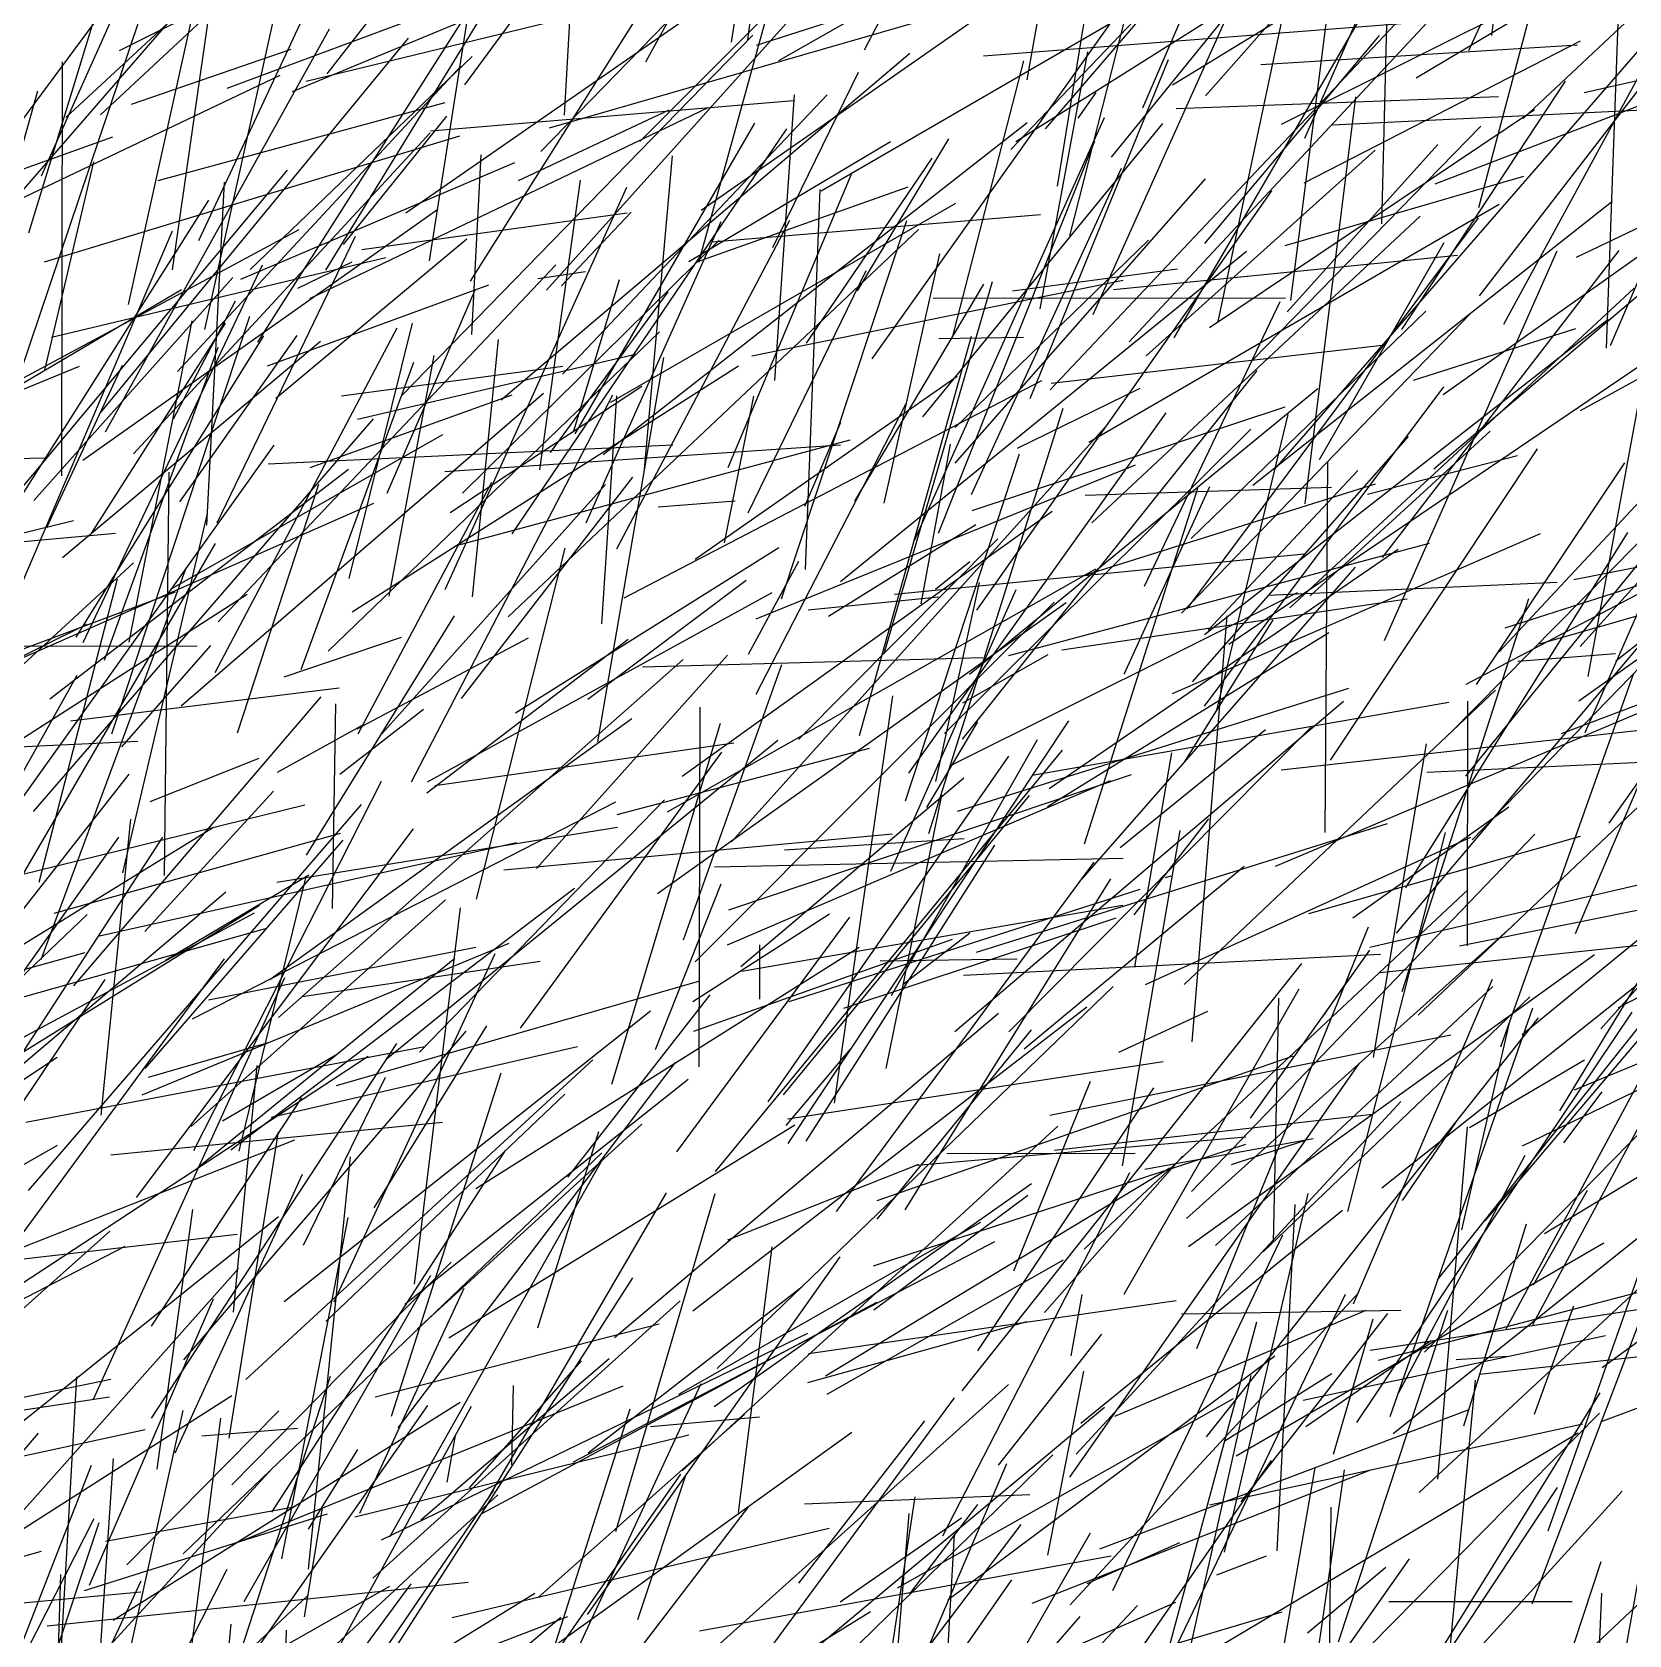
# Model space of a CAD drawing. Header units: metres. Extents: x 0 to 1019, y 0 to 619.
# Drawn here: x 389.5 to 463.8, y 75 to 149.5 of the extents above; entities that cross this region are included whole.
import ezdxf

# ---------------------------------------------------------------- set-up
doc = ezdxf.new("R2010")
doc.units = ezdxf.units.M

msp = doc.modelspace()

# ---------------------------------------------------------------- linework, layer by layer
at = {"color": 151}
for p, q in [((456.386, 148.688), (464.916, 167.146)), ((444.131, 146.586), (459.705, 164.151)), ((452.347, 140.619), (452.823, 160.29)), ((416.043, 122.013), (416.734, 132.628)), ((442.598, 118.784), (459.721, 126.217)), ((432.245, 115.408), (448.413, 123.477))]:
    msp.add_line(p, q, dxfattribs=at)
at = {"color": 11}
msp.add_line((448.758, 144.612), (457.346, 164.059), dxfattribs=at)
at = {"color": 188}
for p, q in [((435.842, 147.321), (438.764, 163.95)), ((424.006, 139.519), (427.99, 147.686)), ((400.875, 132.522), (409.76, 139.923)), ((456.072, 93.825), (458.289, 103.459))]:
    msp.add_line(p, q, dxfattribs=at)
at = {"color": 128}
for p, q in [((417.81, 144.458), (436.419, 163.089)), ((448.104, 137.061), (450.125, 152.812)), ((410.031, 123.281), (411.232, 135.239)), ((431.986, 116.912), (446.248, 131.074)), ((418.672, 127.469), (422.243, 127.748)), ((456.325, 107.034), (456.341, 118.425)), ((395.085, 85.071), (406.507, 102.493))]:
    msp.add_line(p, q, dxfattribs=at)
at = {"color": 152}
for p, q in [((422.072, 149.08), (424.184, 162.194)), ((389.244, 98.832), (407.801, 102.362))]:
    msp.add_line(p, q, dxfattribs=at)
at = {"color": 182}
for p, q in [((435.083, 144.089), (452.39, 162.196)), ((404.424, 122.584), (422.406, 134.02)), ((413, 110.639), (421.892, 120.564)), ((382.609, 116.003), (394.45, 116.567)), ((376.23, 83.405), (393.186, 86.886)), ((411.414, 65.496), (428.545, 76.081))]:
    msp.add_line(p, q, dxfattribs=at)
at = {"color": 162}
for p, q in [((457.467, 149.386), (458.887, 161.064)), ((457.155, 94.248), (473.263, 113.26))]:
    msp.add_line(p, q, dxfattribs=at)
at = {"color": 244}
msp.add_line((436.692, 145.048), (449.9, 160.412), dxfattribs=at)
at = {"color": 9}
for p, q in [((409.672, 147.085), (419.22, 160.131)), ((394.159, 146.187), (401.591, 148.746)), ((415.312, 126.716), (421.601, 140.737)), ((403.307, 120.74), (418.729, 135.596))]:
    msp.add_line(p, q, dxfattribs=at)
at = {"color": 56}
msp.add_line((458.921, 145.522), (474.608, 160.279), dxfattribs=at)
at = {"color": 55}
msp.add_line((403.258, 147.606), (412.128, 158.978), dxfattribs=at)
at = {"color": 131}
for p, q in [((414.308, 145.687), (415.062, 158.83)), ((396.107, 131.55), (398.989, 137.043)), ((424.545, 111.506), (432.9, 112.04)), ((396.556, 78.756), (416.037, 97.41)), ((452.193, 87.768), (469.665, 92.337))]:
    msp.add_line(p, q, dxfattribs=at)
at = {"color": 201}
for p, q in [((439.761, 143.732), (452.175, 159.015)), ((453.939, 147.416), (458.895, 150.365)), ((440.346, 90.834), (448.499, 105.046)), ((412.095, 71.56), (419.717, 82.463))]:
    msp.add_line(p, q, dxfattribs=at)
at = {"color": 177}
for p, q in [((408.028, 138.899), (411.029, 158.076)), ((439.853, 137.578), (455.858, 139.171)), ((423.226, 122.252), (440.878, 129.417))]:
    msp.add_line(p, q, dxfattribs=at)
at = {"color": 5}
for p, q in [((413.2, 143.987), (427.118, 158.319)), ((429.188, 127.636), (431.776, 139.232)), ((453.462, 109.738), (463.798, 126.265)), ((417.94, 120.024), (433.767, 120.455)), ((428.86, 95.189), (448.211, 101.918)), ((431.905, 79.6), (440.608, 96.502)), ((399.859, 74.153), (407.952, 85.665)), ((428.999, 70.72), (430.62, 81.413))]:
    msp.add_line(p, q, dxfattribs=at)
at = {"color": 190}
for p, q in [((442.597, 147.086), (461.507, 158.67)), ((456.743, 119.201), (463.65, 129.504)), ((438.417, 124.252), (452.054, 128.528)), ((398.392, 98.898), (403.748, 102.01)), ((393.199, 97.314), (408.635, 98.836))]:
    msp.add_line(p, q, dxfattribs=at)
at = {"color": 169}
for p, q in [((456.855, 141.384), (461.314, 158.18)), ((427.152, 123.987), (446.052, 139.349)), ((447.043, 123.346), (460.506, 123.964))]:
    msp.add_line(p, q, dxfattribs=at)
at = {"color": 97}
for p, q in [((388.17, 144.216), (398.247, 157.871)), ((419.63, 86.184), (433.684, 94.185)), ((386.276, 77.596), (399.13, 92.031))]:
    msp.add_line(p, q, dxfattribs=at)
at = {"color": 36}
for p, q in [((389.959, 142.857), (396.544, 157.495)), ((438.395, 110.163), (451.113, 124.662)), ((407.442, 89.213), (417.911, 98.745)), ((454.081, 81.609), (471.533, 97.844))]:
    msp.add_line(p, q, dxfattribs=at)
at = {"color": 159}
for p, q in [((392.705, 145.694), (405.571, 157.672)), ((414.207, 133.629), (426.525, 146.626)), ((420.514, 138.879), (430.301, 142.346)), ((435.152, 137.509), (442.834, 138.531)), ((415.409, 83.461), (425.368, 91.191)), ((445.789, 81.174), (452.624, 89.931))]:
    msp.add_line(p, q, dxfattribs=at)
at = {"color": 250}
for p, q in [((418.094, 148.157), (423.49, 158.001)), ((426.256, 142.154), (443.826, 152.348)), ((443.524, 119.32), (453.579, 130.726)), ((432.092, 97.379), (440.865, 97.403))]:
    msp.add_line(p, q, dxfattribs=at)
at = {"color": 178}
for p, q in [((420.554, 138.847), (425.572, 157.017)), ((388.718, 109.702), (398.061, 125.755)), ((441.091, 70.945), (450.658, 90.831))]:
    msp.add_line(p, q, dxfattribs=at)
at = {"color": 125}
for p, q in [((424.279, 148.229), (439.77, 157.033)), ((409.553, 128.091), (421.497, 139.859)), ((375.072, 129.435), (390.162, 129.743)), ((419.713, 69.157), (439.436, 85.584))]:
    msp.add_line(p, q, dxfattribs=at)
at = {"color": 186}
for p, q in [((428.272, 148.72), (432.406, 156.733)), ((407.33, 91.308), (409.473, 108.808)), ((392.254, 66.007), (396.557, 85.422))]:
    msp.add_line(p, q, dxfattribs=at)
at = {"color": 242}
for p, q in [((435.309, 144.456), (454.822, 156.747)), ((448.775, 127.594), (451.14, 146.539)), ((432.839, 118.344), (436.817, 120.599))]:
    msp.add_line(p, q, dxfattribs=at)
at = {"color": 21}
for p, q in [((396.064, 138.491), (398.653, 156.505)), ((400.52, 129.457), (419.348, 130.345)), ((393.701, 116.294), (397.84, 121.009))]:
    msp.add_line(p, q, dxfattribs=at)
at = {"color": 93}
for p, q in [((397.287, 139.856), (405.003, 156.339)), ((432.477, 103.057), (450.555, 118.424)), ((428.905, 68.951), (434.885, 82.96))]:
    msp.add_line(p, q, dxfattribs=at)
at = {"color": 70}
for p, q in [((441.216, 146.025), (445.462, 155.868)), ((447.93, 136.539), (454.943, 144.321))]:
    msp.add_line(p, q, dxfattribs=at)
at = {"color": 8}
for p, q in [((391.095, 145.569), (401.616, 155.336)), ((399.247, 138.05), (411.998, 143.472)), ((427.822, 127.723), (433.827, 137.82)), ((376.116, 127.574), (391.728, 134.007)), ((390.614, 70.003), (390.866, 77.789))]:
    msp.add_line(p, q, dxfattribs=at)
at = {"color": 98}
for p, q in [((393.589, 148.692), (405.49, 154.627)), ((438.533, 128.002), (449.993, 128.373))]:
    msp.add_line(p, q, dxfattribs=at)
at = {"color": 115}
msp.add_line((394.016, 136.866), (398.021, 154.984), dxfattribs=at)
at = {"color": 137}
msp.add_line((403.206, 138.469), (413.233, 154.836), dxfattribs=at)
at = {"color": 210}
for p, q in [((413.475, 137.533), (428.992, 154.824)), ((455.203, 132.694), (471.806, 144.466)), ((404.679, 131.532), (417.671, 134.575)), ((437.106, 97.529), (451.915, 99.215)), ((392.212, 66.735), (393.317, 83.196))]:
    msp.add_line(p, q, dxfattribs=at)
at = {"color": 180}
for p, q in [((462.989, 134.966), (471.476, 154.77)), ((448.722, 142.53), (461.582, 149.142)), ((421.329, 96.537), (437.485, 116.139))]:
    msp.add_line(p, q, dxfattribs=at)
at = {"color": 215}
for p, q in [((389.373, 140.213), (393.523, 153.737)), ((462.792, 134.837), (463.362, 150.416)), ((444.324, 135.799), (459.447, 145.939)), ((425.516, 124.544), (426.211, 142.218)), ((437.879, 87.966), (438.397, 90.822)), ((443.026, 89.916), (453.222, 90.1))]:
    msp.add_line(p, q, dxfattribs=at)
at = {"color": 27}
for p, q in [((400.03, 135.128), (412.144, 154.156)), ((400.486, 134.026), (410.781, 137.791)), ((428.032, 116.823), (433.242, 135.394)), ((440.167, 111.609), (446.933, 117.108)), ((398.822, 81.972), (409.036, 92.32))]:
    msp.add_line(p, q, dxfattribs=at)
at = {"color": 236}
for p, q in [((409.927, 137.955), (420.236, 154.285)), ((430.979, 131.648), (442.155, 145.288)), ((413.165, 129.18), (415.053, 142.655)), ((452.341, 95.782), (471.602, 111.112)), ((430.061, 105.259), (433.165, 107.646)), ((403.581, 90.482), (411.08, 106.68))]:
    msp.add_line(p, q, dxfattribs=at)
at = {"color": 50}
for p, q in [((422.844, 149.184), (423.489, 154.219)), ((462.523, 84.905), (474.095, 89.242))]:
    msp.add_line(p, q, dxfattribs=at)
at = {"color": 219}
for p, q in [((437.245, 142.377), (439.148, 154.006)), ((402.462, 129.291), (411.871, 132.678))]:
    msp.add_line(p, q, dxfattribs=at)
at = {"color": 240}
for p, q in [((437.823, 140.064), (441.303, 153.76)), ((432.48, 131.158), (441.482, 139.87)), ((461.505, 118.431), (473.57, 127.011)), ((403.848, 115.028), (407.749, 118.057)), ((440.84, 106.063), (442.572, 116.026))]:
    msp.add_line(p, q, dxfattribs=at)
at = {"color": 139}
for p, q in [((447.674, 145.269), (464.952, 153.889)), ((440.591, 135.134), (456.966, 152.694)), ((454.77, 129.23), (472.454, 144.269)), ((390.12, 133.812), (392.409, 143.515)), ((406.25, 85.155), (411.365, 101.13)), ((395.079, 89.347), (402.089, 99.974)), ((401.488, 69.888), (412.918, 76.932))]:
    msp.add_line(p, q, dxfattribs=at)
at = {"color": 86}
for p, q in [((428.62, 134.347), (442.126, 153.356)), ((395.026, 113.755), (400.091, 115.768))]:
    msp.add_line(p, q, dxfattribs=at)
at = {"color": 163}
for p, q in [((444.726, 136.076), (448.397, 153.374)), ((373.733, 124.461), (393.407, 126.23)), ((458.677, 120.276), (463.215, 120.634))]:
    msp.add_line(p, q, dxfattribs=at)
at = {"color": 129}
for p, q in [((388.859, 141.917), (397.705, 152.112)), ((442.773, 145.996), (457.771, 146.55)), ((418.309, 84.682), (423.375, 85.123))]:
    msp.add_line(p, q, dxfattribs=at)
at = {"color": 249}
for p, q in [((401.651, 146.778), (414.855, 152.267)), ((431.263, 112.27), (437.516, 132.047)), ((431.581, 114.683), (433.622, 123.946)), ((392.661, 107.503), (412.074, 111.844)), ((454.95, 82.234), (456.334, 98.625))]:
    msp.add_line(p, q, dxfattribs=at)
at = {"color": 94}
for p, q in [((438.916, 136.414), (446.084, 152.409)), ((435.385, 130.188), (441.092, 132.984)), ((399.345, 79.391), (417.041, 86.571))]:
    msp.add_line(p, q, dxfattribs=at)
at = {"color": 221}
for p, q in [((442.679, 135.327), (452.814, 152.717)), ((425.201, 116.642), (434.477, 125.978)), ((459.678, 121.084), (469.411, 123.892)), ((375.259, 102.057), (391.994, 106.735))]:
    msp.add_line(p, q, dxfattribs=at)
at = {"color": 247}
for p, q in [((397.56, 135.713), (401.178, 151.951)), ((426.586, 122.375), (433.441, 126.634)), ((433.538, 88.205), (441.733, 100.441)), ((453.304, 95.187), (455.786, 98.816))]:
    msp.add_line(p, q, dxfattribs=at)
at = {"color": 4}
for p, q in [((398.61, 146.943), (412.462, 152.099)), ((418.013, 129.036), (419.326, 143.782)), ((393.934, 78.241), (401.01, 85.413)), ((391.967, 77.057), (403.277, 80.616))]:
    msp.add_line(p, q, dxfattribs=at)
at = {"color": 238}
for p, q in [((402.28, 147.261), (416.377, 150.697)), ((375.825, 113.937), (392.069, 122.01)), ((392.749, 99.165), (394.124, 112.934)), ((440.81, 108.476), (444.285, 112.942)), ((424.688, 98.99), (442.171, 101.662))]:
    msp.add_line(p, q, dxfattribs=at)
at = {"color": 145}
for p, q in [((420.665, 141.26), (435.054, 151.3)), ((392.95, 130.943), (403.368, 149.704)), ((401.888, 137.641), (404.419, 138.858))]:
    msp.add_line(p, q, dxfattribs=at)
at = {"color": 31}
for p, q in [((423.24, 148.936), (430.306, 151.202)), ((450.027, 145.228), (469.483, 146.174)), ((441.381, 134.488), (452.03, 144.055)), ((440.102, 102.092), (444.242, 104.003))]:
    msp.add_line(p, q, dxfattribs=at)
at = {"color": 133}
for p, q in [((436.907, 132.906), (453.725, 150.725)), ((414.804, 130.853), (423.166, 145.309)), ((459.449, 85.258), (461.278, 90.296))]:
    msp.add_line(p, q, dxfattribs=at)
at = {"color": 42}
for p, q in [((456.89, 137.27), (467.465, 150.981)), ((449.814, 63.849), (449.977, 80.921))]:
    msp.add_line(p, q, dxfattribs=at)
at = {"color": 19}
msp.add_line((388.505, 132.281), (394.515, 150.077), dxfattribs=at)
at = {"color": 64}
for p, q in [((406.928, 141.144), (420.284, 150.402)), ((406.152, 123.301), (408.236, 134.497)), ((454.934, 91.5), (465.068, 104.219))]:
    msp.add_line(p, q, dxfattribs=at)
at = {"color": 10}
for p, q in [((413.601, 145.088), (431.806, 150.333)), ((424.4, 123.175), (430.232, 140.777)), ((425.628, 86.727), (435.833, 89.568))]:
    msp.add_line(p, q, dxfattribs=at)
at = {"color": 176}
for p, q in [((433.81, 148.442), (453.447, 149.967)), ((394.253, 129.93), (408.061, 144.853)), ((391.465, 105.178), (402.974, 118.616)), ((432.872, 105.682), (452.283, 106.659)), ((396.588, 87.787), (409.724, 103.078)), ((450.322, 74.672), (455.409, 90.088))]:
    msp.add_line(p, q, dxfattribs=at)
at = {"color": 16}
for p, q in [((461.759, 146.738), (477.884, 150.403)), ((397.737, 104.523), (410.18, 106.979))]:
    msp.add_line(p, q, dxfattribs=at)
at = {"color": 196}
for p, q in [((392.708, 131.838), (407.05, 149.269)), ((404.283, 124.134), (407.227, 136.004)), ((421.957, 108.721), (440.692, 115.011)), ((397.43, 84.244), (401.885, 84.611))]:
    msp.add_line(p, q, dxfattribs=at)
at = {"color": 185}
msp.add_line((406.733, 132.648), (423.07, 149.397), dxfattribs=at)
at = {"color": 175}
for p, q in [((444.104, 139.706), (452.236, 149.387)), ((432.491, 129.491), (444.133, 142.727)), ((419.408, 68.291), (432.462, 86.009))]:
    msp.add_line(p, q, dxfattribs=at)
at = {"color": 150}
for p, q in [((399.685, 138.505), (410.013, 148.412)), ((436.862, 114.353), (453.107, 125.494))]:
    msp.add_line(p, q, dxfattribs=at)
at = {"color": 43}
for p, q in [((411.362, 132.438), (430.371, 148.571)), ((400.954, 115.115), (404.982, 117.351)), ((395.735, 106.377), (402.412, 110.341)), ((454.495, 73.31), (462.508, 86.244))]:
    msp.add_line(p, q, dxfattribs=at)
at = {"color": 253}
msp.add_line((436.435, 136.674), (438.668, 148.633), dxfattribs=at)
at = {"color": 208}
for p, q in [((446.712, 148.038), (461.453, 148.948)), ((398.048, 119.755), (406.523, 135.796)), ((404.706, 116.895), (410.922, 128.604)), ((428.688, 92.152), (446.013, 97.807)), ((409.084, 75.79), (426.616, 79.954))]:
    msp.add_line(p, q, dxfattribs=at)
at = {"color": 156}
for p, q in [((447.358, 129.208), (464.56, 148.996)), ((429.53, 104.735), (436.317, 116.642)), ((397.049, 97.526), (405.794, 114.694)), ((443.734, 88.311), (451.722, 107.928)), ((425.215, 77.395), (431.08, 84.942))]:
    msp.add_line(p, q, dxfattribs=at)
at = {"color": 232}
msp.add_line((390.905, 128.898), (390.95, 148.161), dxfattribs=at)
at = {"color": 165}
for p, q in [((396.298, 133.763), (409.483, 147.957)), ((448.951, 108.549), (461.581, 112.142))]:
    msp.add_line(p, q, dxfattribs=at)
at = {"color": 101}
for p, q in [((432.348, 135.279), (435.683, 148.203)), ((451.02, 90.388), (457.495, 105.497)), ((438.626, 77.375), (442.941, 79.289)), ((387.769, 62.909), (394.601, 77.509))]:
    msp.add_line(p, q, dxfattribs=at)
at = {"color": 52}
for p, q in [((435.983, 132.494), (442.411, 148.263)), ((416.468, 132.325), (432.524, 141.58)), ((395.696, 110.314), (395.904, 129.068))]:
    msp.add_line(p, q, dxfattribs=at)
at = {"color": 181}
for p, q in [((458.023, 135.953), (464.733, 148.287)), ((404.88, 139.431), (417.223, 141.143)), ((460.629, 99.369), (470.607, 115.785)), ((378.942, 95.783), (394.052, 115.028)), ((400.911, 109.998), (416.775, 112.564))]:
    msp.add_line(p, q, dxfattribs=at)
at = {"color": 226}
for p, q in [((382.374, 138.654), (401.08, 147.54)), ((424.62, 98.677), (427.619, 102.239))]:
    msp.add_line(p, q, dxfattribs=at)
at = {"color": 80}
for p, q in [((453.272, 135.718), (460.885, 147.267)), ((438.34, 84.832), (450.513, 94.744)), ((430.379, 76.903), (433.543, 81.06))]:
    msp.add_line(p, q, dxfattribs=at)
at = {"color": 20}
for p, q in [((387.904, 140.086), (389.798, 146.809)), ((428.999, 106.337), (435.378, 106.437)), ((370.941, 86.477), (390.714, 97.765)), ((423.834, 70.508), (437.032, 83.361)), ((427.133, 76.518), (432.788, 80.433))]:
    msp.add_line(p, q, dxfattribs=at)
at = {"color": 144}
for p, q in [((395.396, 142.646), (408.758, 146.27)), ((438.713, 130.47), (457.804, 141.545)), ((402.048, 119.898), (407.293, 134.198)), ((407.894, 114.159), (417.267, 121.307)), ((422.507, 106.079), (432.884, 114.848))]:
    msp.add_line(p, q, dxfattribs=at)
at = {"color": 170}
for p, q in [((408.07, 144.959), (424.956, 146.358)), ((446.818, 63.343), (463.524, 81.672))]:
    msp.add_line(p, q, dxfattribs=at)
at = {"color": 99}
for p, q in [((424.099, 133.332), (425.011, 146.631)), ((452.465, 121.24), (460.495, 139.374)), ((423.019, 134.483), (440.303, 137.998)), ((426.451, 87.036), (442.471, 96.709))]:
    msp.add_line(p, q, dxfattribs=at)
at = {"color": 77}
for p, q in [((438.206, 145.545), (439.05, 146.74)), ((424.712, 97.845), (437.781, 117.501)), ((436.893, 99.169), (455.558, 102.905)), ((415.369, 75.942), (427.137, 92.568))]:
    msp.add_line(p, q, dxfattribs=at)
at = {"color": 123}
for p, q in [((454.822, 142.482), (466.02, 146.784)), ((408.742, 129.099), (427.156, 130.343)), ((381.206, 101.108), (391.632, 119.629))]:
    msp.add_line(p, q, dxfattribs=at)
at = {"color": 48}
for p, q in [((402.458, 137.157), (420.984, 146.031)), ((411.87, 126.205), (424.656, 145.038)), ((422.866, 120.604), (425.207, 124.931)), ((451.953, 101.839), (454.423, 116.433)), ((445.565, 83.309), (462.671, 93.228))]:
    msp.add_line(p, q, dxfattribs=at)
at = {"color": 212}
for p, q in [((404.024, 139.665), (408.834, 145.632)), ((430.904, 122.955), (432.268, 130.369)), ((454.326, 88.135), (470.674, 104.811))]:
    msp.add_line(p, q, dxfattribs=at)
at = {"color": 74}
for p, q in [((412.159, 142.637), (419.182, 145.935)), ((443.015, 122.508), (456.474, 136.461)), ((406.568, 84.622), (419.473, 101.606))]:
    msp.add_line(p, q, dxfattribs=at)
at = {"color": 197}
for p, q in [((430.599, 125.894), (439.44, 145.573)), ((452.369, 125.102), (463.389, 139.382)), ((444.257, 121.73), (451.231, 129.153)), ((408.279, 114.502), (422.181, 116.481)), ((450.761, 94.681), (455.313, 112.311))]:
    msp.add_line(p, q, dxfattribs=at)
at = {"color": 34}
for p, q in [((379.12, 139.607), (393.289, 144.674)), ((455.96, 107.038), (475.894, 111.041))]:
    msp.add_line(p, q, dxfattribs=at)
at = {"color": 59}
for p, q in [((390.109, 138.862), (409.442, 144.713)), ((405.803, 116.902), (416.206, 128.508)), ((387.713, 120.337), (396.197, 123.504))]:
    msp.add_line(p, q, dxfattribs=at)
at = {"color": 187}
for p, q in [((416.111, 129.903), (435.843, 145.342)), ((433.472, 106.747), (452.612, 112.736))]:
    msp.add_line(p, q, dxfattribs=at)
at = {"color": 30}
for p, q in [((446.359, 134.312), (456.948, 145.171)), ((441.301, 123.77), (447.614, 137.006)), ((398.988, 65.643), (409.97, 85.629)), ((390.57, 68.41), (406.171, 77.246))]:
    msp.add_line(p, q, dxfattribs=at)
at = {"color": 148}
for p, q in [((420.085, 138.873), (429.474, 144.461)), ((410.739, 81.308), (419.054, 95.557))]:
    msp.add_line(p, q, dxfattribs=at)
at = {"color": 171}
for p, q in [((427.943, 137.505), (432.189, 144.574)), ((457.809, 120.71), (474.501, 138.627)), ((396.468, 118.203), (413.323, 132.751)), ((444.668, 118.004), (447.985, 131.763)), ((447.388, 110.754), (465.399, 118.347)), ((392.388, 85.96), (401.284, 105.572)), ((459.399, 91.273), (461.907, 95.678))]:
    msp.add_line(p, q, dxfattribs=at)
at = {"color": 228}
for p, q in [((431.715, 126.236), (438.988, 144.486)), ((437.838, 76.378), (451.269, 90.921))]:
    msp.add_line(p, q, dxfattribs=at)
at = {"color": 195}
msp.add_line((409.996, 135.474), (410.428, 143.841), dxfattribs=at)
at = {"color": 96}
for p, q in [((425.568, 135.069), (431.416, 143.684)), ((381.8, 128.903), (396.481, 137.568)), ((424.767, 104.458), (441.089, 109.681))]:
    msp.add_line(p, q, dxfattribs=at)
at = {"color": 179}
for p, q in [((433.242, 128.031), (440.228, 143.214)), ((438.849, 126.725), (454.133, 140.982)), ((431.465, 137.169), (447.865, 137.185)), ((461.565, 120.972), (472.203, 132.774))]:
    msp.add_line(p, q, dxfattribs=at)
at = {"color": 71}
for p, q in [((461.402, 139.082), (470.625, 143.488)), ((452.729, 85.144), (459.376, 104.155)), ((429.428, 69.659), (430.339, 80.632))]:
    msp.add_line(p, q, dxfattribs=at)
at = {"color": 116}
msp.add_line((388.701, 127.917), (401.414, 143.13), dxfattribs=at)
at = {"color": 142}
for p, q in [((397.66, 126.609), (398.484, 142.561)), ((389.358, 95.663), (404.86, 113.617))]:
    msp.add_line(p, q, dxfattribs=at)
at = {"color": 202}
for p, q in [((421.919, 129.288), (427.69, 143.018)), ((391.318, 117.502), (403.826, 119.045)), ((420.33, 103.07), (432.36, 107.357))]:
    msp.add_line(p, q, dxfattribs=at)
at = {"color": 29}
for p, q in [((447.843, 139.617), (458.948, 142.839)), ((422.554, 105.863), (440.294, 108.925)), ((390.234, 75.416), (409.821, 77.436)), ((397.636, 63.776), (398.8, 75.486))]:
    msp.add_line(p, q, dxfattribs=at)
at = {"color": 33}
for p, q in [((387.704, 125.889), (397.749, 141.73)), ((455.487, 116.903), (474.589, 136.235)), ((420.271, 90.063), (438.617, 104.198)), ((390.672, 70.66), (391.617, 86.992)), ((455.009, 68.943), (456.709, 86.83)), ((389.615, 64.88), (402.346, 76.808))]:
    msp.add_line(p, q, dxfattribs=at)
at = {"color": 154}
for p, q in [((408.751, 123.622), (417.199, 142.324)), ((414.16, 137.744), (417.413, 141.168)), ((407.186, 114.666), (416.55, 132.679)), ((409.511, 118.542), (417.491, 128.835))]:
    msp.add_line(p, q, dxfattribs=at)
at = {"color": 84}
msp.add_line((433.495, 122.649), (447.229, 142.154), dxfattribs=at)
at = {"color": 173}
for p, q in [((391.891, 129.628), (408.413, 141.315)), ((382.086, 89.326), (392.93, 105.473))]:
    msp.add_line(p, q, dxfattribs=at)
at = {"color": 200}
for p, q in [((421.184, 139.784), (436.454, 141.059)), ((431.724, 135.296), (435.665, 135.352)), ((389.593, 113.283), (405.424, 131.548))]:
    msp.add_line(p, q, dxfattribs=at)
at = {"color": 49}
for p, q in [((446.344, 128.462), (463.029, 141.651)), ((449.946, 115.679), (459.589, 130.16)), ((419.526, 97.46), (427.58, 108.371))]:
    msp.add_line(p, q, dxfattribs=at)
at = {"color": 199}
for p, q in [((461.59, 131.947), (478.234, 141.064)), ((418.626, 109.479), (437.659, 123.013)), ((452.264, 105.793), (467.144, 107.378))]:
    msp.add_line(p, q, dxfattribs=at)
at = {"color": 110}
msp.add_line((383.47, 130.426), (401.957, 140.358), dxfattribs=at)
at = {"color": 203}
for p, q in [((387.805, 120.98), (396.057, 140.301)), ((386.26, 85.031), (393.128, 86.057))]:
    msp.add_line(p, q, dxfattribs=at)
at = {"color": 234}
for p, q in [((411.684, 122.351), (430.777, 140.37)), ((399.09, 116.946), (402.879, 128.515)), ((406.171, 79.551), (416.218, 97.349)), ((448.529, 68.321), (450.603, 82.662))]:
    msp.add_line(p, q, dxfattribs=at)
at = {"color": 62}
for p, q in [((416.748, 125.513), (424.787, 140.795)), ((433.272, 127.289), (447.841, 132.11))]:
    msp.add_line(p, q, dxfattribs=at)
at = {"color": 245}
for p, q in [((443.288, 122.716), (456.84, 140.905)), ((460.813, 97.882), (462.6, 100.249))]:
    msp.add_line(p, q, dxfattribs=at)
at = {"color": 38}
for p, q in [((398.138, 126.715), (404.576, 140.046)), ((443.476, 125.983), (454.397, 136.566)), ((421.884, 107.091), (439.714, 114.726)), ((411.489, 110.576), (429.576, 112.252))]:
    msp.add_line(p, q, dxfattribs=at)
at = {"color": 69}
msp.add_line((449.444, 129.67), (455.239, 139.761), dxfattribs=at)
at = {"color": 209}
for p, q in [((390.436, 135.347), (405.993, 139.055)), ((423.23, 118.751), (430.203, 132.272)), ((463.358, 104.179), (481.742, 113.658)), ((421.415, 87.377), (439.846, 105.15)), ((377.463, 84.626), (393.866, 93.065))]:
    msp.add_line(p, q, dxfattribs=at)
at = {"color": 233}
for p, q in [((391.907, 121.145), (400.259, 138.713)), ((380.294, 98.032), (399.873, 108.577)), ((443.348, 93.054), (462.233, 106.63)), ((394.944, 100.929), (400.528, 102.541))]:
    msp.add_line(p, q, dxfattribs=at)
at = {"color": 14}
for p, q in [((398.184, 122.11), (413.9, 138.723)), ((443.516, 102.57), (445.149, 122.385)), ((394.387, 95.341), (407.28, 112.48)), ((449.615, 103.765), (450.806, 105.483)), ((429.548, 63.67), (438.787, 79.736))]:
    msp.add_line(p, q, dxfattribs=at)
at = {"color": 67}
for p, q in [((389.61, 127.751), (398.878, 138.136)), ((398.903, 89.992), (400.002, 101.479)), ((402.309, 73.275), (411.197, 81.504))]:
    msp.add_line(p, q, dxfattribs=at)
at = {"color": 28}
for p, q in [((413.067, 138.09), (415.284, 138.403)), ((461.947, 119.569), (464.934, 135.785)), ((398.705, 84.146), (400.989, 98.385))]:
    msp.add_line(p, q, dxfattribs=at)
at = {"color": 75}
for p, q in [((414.737, 130.998), (416.864, 138.031)), ((417.084, 123.223), (436.524, 133.345)), ((456.245, 114.94), (467.406, 128.66)), ((458.083, 121.832), (465.454, 124.187))]:
    msp.add_line(p, q, dxfattribs=at)
at = {"color": 114}
for p, q in [((422.857, 127.189), (428.338, 138.461)), ((403.934, 132.631), (414.234, 134.008))]:
    msp.add_line(p, q, dxfattribs=at)
at = {"color": 65}
for p, q in [((429.176, 120.632), (434.225, 137.949)), ((437.446, 120.817), (453.524, 123.185)), ((434.983, 103.04), (449.049, 117.208)), ((430.161, 94.764), (439.734, 110.15)), ((444.183, 84.196), (459.633, 103.687)), ((437.229, 68.698), (447.2, 83.095))]:
    msp.add_line(p, q, dxfattribs=at)
at = {"color": 2}
for p, q in [((406.047, 128.101), (410.169, 137.591)), ((390.946, 125.1), (402.945, 135.166)), ((458.878, 102.91), (472.238, 113.862)), ((436.072, 76.47), (451.785, 82.653))]:
    msp.add_line(p, q, dxfattribs=at)
at = {"color": 229}
for p, q in [((413.647, 129.99), (419.124, 137.456)), ((382.937, 96.335), (398.551, 109.545)), ((402.098, 104.688), (413.172, 106.33)), ((458.886, 97.743), (476.431, 106.231)), ((425.476, 81.086), (435.967, 81.514))]:
    msp.add_line(p, q, dxfattribs=at)
at = {"color": 82}
for p, q in [((448.056, 122.761), (464.085, 137.638)), ((436.779, 113.525), (449.869, 121.614))]:
    msp.add_line(p, q, dxfattribs=at)
at = {"color": 191}
msp.add_line((392.313, 126.255), (398.526, 136.009), dxfattribs=at)
at = {"color": 239}
for p, q in [((393.243, 116.902), (399.666, 136.328)), ((430.176, 113.785), (435.481, 129.934)), ((402.158, 93.121), (405.972, 100.926)), ((407.616, 80.347), (416.381, 87.85))]:
    msp.add_line(p, q, dxfattribs=at)
at = {"color": 217}
for p, q in [((394.054, 121.167), (396.98, 136.115)), ((412.253, 103.21), (421.632, 116.053)), ((455.805, 87.796), (458.195, 87.952)), ((404.555, 80.479), (420.086, 84.3)), ((442.703, 63.034), (453.63, 78.519))]:
    msp.add_line(p, q, dxfattribs=at)
at = {"color": 168}
for p, q in [((444.088, 121.517), (462.868, 136.188)), ((449.002, 123.316), (457.379, 130.983)), ((387.947, 110.091), (402.222, 113.6))]:
    msp.add_line(p, q, dxfattribs=at)
at = {"color": 117}
for p, q in [((453.813, 133.358), (461.374, 135.756)), ((461.976, 64.838), (465.312, 83.278))]:
    msp.add_line(p, q, dxfattribs=at)
at = {"color": 79}
for p, q in [((391.573, 121.392), (400.314, 135.418)), ((436.643, 89.986), (443.066, 97.253)), ((384.74, 91.983), (399.066, 93.621))]:
    msp.add_line(p, q, dxfattribs=at)
at = {"color": 124}
for p, q in [((396.398, 127.694), (401.857, 135.426)), ((453.019, 107.636), (467.763, 125.071)), ((446.946, 69.575), (462.475, 85.308))]:
    msp.add_line(p, q, dxfattribs=at)
at = {"color": 246}
for p, q in [((436.96, 133.213), (452.351, 134.987)), ((437.82, 82.321), (451.309, 101.587)), ((395.348, 82.702), (397.009, 94.772))]:
    msp.add_line(p, q, dxfattribs=at)
at = {"color": 23}
for p, q in [((392.901, 120.333), (398.182, 134.893)), ((416.505, 100.613), (421.569, 117.394))]:
    msp.add_line(p, q, dxfattribs=at)
at = {"color": 58}
for p, q in [((415.852, 116.531), (418.932, 134.414)), ((443.257, 94.357), (458.494, 108.026))]:
    msp.add_line(p, q, dxfattribs=at)
at = {"color": 248}
for p, q in [((445.22, 121.068), (464.764, 134.311)), ((446.823, 92.81), (459.232, 104.675))]:
    msp.add_line(p, q, dxfattribs=at)
at = {"color": 132}
for p, q in [((390.221, 126.507), (393.734, 134.047)), ((412.029, 117.883), (424.285, 125.573)), ((421.922, 58.612), (435.121, 77.541))]:
    msp.add_line(p, q, dxfattribs=at)
at = {"color": 54}
for p, q in [((420.392, 125.022), (432.582, 133.545)), ((444.096, 118.191), (455.235, 133.036)), ((399.393, 76.543), (408.091, 91.718)), ((448.813, 84.687), (454.629, 88.674))]:
    msp.add_line(p, q, dxfattribs=at)
at = {"color": 126}
msp.add_line((432.828, 116.652), (446.541, 133.798), dxfattribs=at)
at = {"color": 112}
for p, q in [((463.232, 120.293), (480.414, 133.892)), ((421.75, 125.782), (423.115, 132.611)), ((404.655, 117.139), (412.626, 121.362)), ((426.523, 86.188), (437.533, 92.438)), ((407.363, 73.127), (414.459, 75.842))]:
    msp.add_line(p, q, dxfattribs=at)
at = {"color": 140}
for p, q in [((408.987, 127.191), (417.911, 133.073)), ((436.072, 114.976), (455.467, 118.373)), ((401.267, 90.497), (418.315, 104.013)), ((402.398, 78.037), (404.351, 97.227))]:
    msp.add_line(p, q, dxfattribs=at)
at = {"color": 102}
msp.add_line((433.155, 119.678), (449.364, 132.968), dxfattribs=at)
at = {"color": 120}
for p, q in [((425.494, 127.492), (427.161, 131.393)), ((403.691, 100.546), (420.604, 105.419))]:
    msp.add_line(p, q, dxfattribs=at)
at = {"color": 172}
msp.add_line((430.328, 115.066), (442.305, 131.828), dxfattribs=at)
at = {"color": 3}
for p, q in [((456.55, 111.971), (475.437, 131.424)), ((441.341, 105.238), (456.485, 112.095)), ((406.182, 73.969), (417.491, 91.59)), ((450.093, 83.388), (451.945, 89.69))]:
    msp.add_line(p, q, dxfattribs=at)
at = {"color": 109}
for p, q in [((461.803, 116.963), (468.202, 131.518)), ((445.013, 78.83), (448.92, 95.517))]:
    msp.add_line(p, q, dxfattribs=at)
at = {"color": 87}
for p, q in [((396.032, 123.67), (408.643, 130.83)), ((409.213, 125.647), (427.604, 130.582)), ((382.595, 112.528), (399.541, 123.397)), ((381.989, 120.964), (397.208, 120.994))]:
    msp.add_line(p, q, dxfattribs=at)
at = {"color": 189}
msp.add_line((422.083, 111.886), (439.449, 131.149), dxfattribs=at)
at = {"color": 218}
for p, q in [((388.587, 113.223), (400.799, 130.332)), ((453.137, 86.264), (459.019, 97.307)), ((459.336, 76.436), (466.832, 96.136)), ((378.18, 70.762), (389.82, 84.365)), ((444.664, 77.786), (446.97, 78.668)), ((383.513, 75.95), (394.591, 76.993))]:
    msp.add_line(p, q, dxfattribs=at)
at = {"color": 243}
for p, q in [((451.679, 128.045), (458.663, 129.842)), ((424.063, 59.492), (438.3, 75.836))]:
    msp.add_line(p, q, dxfattribs=at)
at = {"color": 72}
for p, q in [((390.353, 118.531), (404.249, 129.212)), ((444.316, 81.044), (461.702, 84.804)), ((400.968, 61.236), (401.372, 75.201))]:
    msp.add_line(p, q, dxfattribs=at)
at = {"color": 61}
for p, q in [((449.71, 112.309), (449.834, 129.574)), ((402.203, 75.831), (403.046, 80.902))]:
    msp.add_line(p, q, dxfattribs=at)
at = {"color": 205}
for p, q in [((438.498, 111.784), (443.785, 128.33)), ((374.593, 91.153), (390.7, 101.869)), ((421.271, 85.607), (436.045, 95.98)), ((456.884, 87.123), (475.491, 89.166))]:
    msp.add_line(p, q, dxfattribs=at)
at = {"color": 149}
for p, q in [((440.355, 119.672), (444.336, 128.413)), ((400.589, 105.469), (417.437, 117.613)), ((447.466, 78.892), (448.306, 95.01))]:
    msp.add_line(p, q, dxfattribs=at)
at = {"color": 39}
msp.add_line((389.089, 120.432), (405.427, 127.631), dxfattribs=at)
at = {"color": 106}
msp.add_line((371.748, 121.964), (391.455, 126.827), dxfattribs=at)
at = {"color": 73}
for p, q in [((393.754, 110.442), (397.692, 127.145)), ((442.616, 70.732), (446.255, 87.061)), ((413.083, 76.734), (422.679, 85.233))]:
    msp.add_line(p, q, dxfattribs=at)
at = {"color": 100}
for p, q in [((419.783, 114.938), (436.995, 127.259)), ((419.785, 82.611), (437.26, 98.65)), ((392.605, 66.259), (398.613, 78.04))]:
    msp.add_line(p, q, dxfattribs=at)
at = {"color": 193}
for p, q in [((461.284, 124.074), (476.79, 127.134)), ((400.647, 99.072), (414.909, 102.358)), ((405.38, 77.628), (419.696, 90.533))]:
    msp.add_line(p, q, dxfattribs=at)
at = {"color": 157}
for p, q in [((410.215, 109.21), (414.342, 125.545)), ((396.926, 98.636), (408.773, 109.177))]:
    msp.add_line(p, q, dxfattribs=at)
at = {"color": 113}
for p, q in [((429.658, 123.404), (448.723, 125.27)), ((418.548, 102.213), (421.592, 109.921)), ((442.272, 110.224), (442.535, 110.302)), ((420.277, 104.458), (426.637, 108.535)), ((459.368, 89.424), (467.372, 104.363))]:
    msp.add_line(p, q, dxfattribs=at)
at = {"color": 26}
msp.add_line((434.978, 120.544), (454.565, 125.771), dxfattribs=at)
at = {"color": 63}
for p, q in [((456.271, 119.218), (467.96, 125.352)), ((451.178, 84.868), (463.999, 103.95)), ((413.468, 73.271), (417.363, 85.504)), ((388.555, 73.274), (392.291, 82.888))]:
    msp.add_line(p, q, dxfattribs=at)
at = {"color": 211}
msp.add_line((380.112, 111.874), (394.253, 124.854), dxfattribs=at)
at = {"color": 121}
for p, q in [((389.945, 106.399), (396.687, 124.571)), ((401.152, 78.524), (404.232, 94.399))]:
    msp.add_line(p, q, dxfattribs=at)
at = {"color": 230}
for p, q in [((419.101, 113.275), (439.035, 124.57)), ((407.925, 114.672), (423.97, 123.484)), ((452.67, 76.536), (461.193, 76.544))]:
    msp.add_line(p, q, dxfattribs=at)
at = {"color": 255}
for p, q in [((431.567, 123.638), (433.162, 124.912)), ((429.283, 101.341), (431.872, 114.045)), ((411.704, 67.408), (420.665, 86.68))]:
    msp.add_line(p, q, dxfattribs=at)
at = {"color": 76}
for p, q in [((389.854, 110.008), (393.507, 124.117)), ((443.152, 115.591), (447.285, 122.206)), ((438.483, 92.933), (456.366, 109.658)), ((405.786, 79.411), (425.634, 89.019)), ((408.84, 82.098), (409.239, 84.266))]:
    msp.add_line(p, q, dxfattribs=at)
at = {"color": 24}
msp.add_line((415.384, 118.518), (422.754, 124.047), dxfattribs=at)
at = {"color": 220}
for p, q in [((420.386, 106.299), (437.098, 123.033)), ((457.883, 102.342), (464.075, 119.729))]:
    msp.add_line(p, q, dxfattribs=at)
at = {"color": 130}
for p, q in [((425.642, 122.667), (431.712, 123.275)), ((401.261, 119.551), (406.723, 121.398)), ((403.2, 89.567), (414.328, 100.147))]:
    msp.add_line(p, q, dxfattribs=at)
at = {"color": 15}
for p, q in [((429.494, 110.518), (435.32, 123.616)), ((392.056, 73.311), (400.697, 82.732))]:
    msp.add_line(p, q, dxfattribs=at)
at = {"color": 251}
for p, q in [((453.292, 104.915), (459.19, 123.198)), ((420.567, 101.418), (420.625, 118.141))]:
    msp.add_line(p, q, dxfattribs=at)
at = {"color": 91}
msp.add_line((460.703, 116.913), (478.392, 123.615), dxfattribs=at)
at = {"color": 78}
for p, q in [((402.295, 111.257), (409.183, 122.389)), ((462.536, 103.178), (474.534, 116.607)), ((459.912, 93.655), (470.422, 100.051))]:
    msp.add_line(p, q, dxfattribs=at)
at = {"color": 231}
for p, q in [((454.026, 103.82), (473.964, 122.694)), ((400.684, 80.703), (411.553, 97.524)), ((403.277, 70.377), (411.01, 81.726))]:
    msp.add_line(p, q, dxfattribs=at)
at = {"color": 60}
for p, q in [((461.351, 107.612), (467.774, 122.717)), ((403.506, 108.782), (403.666, 118.295)), ((397.142, 67.767), (403.414, 87.027))]:
    msp.add_line(p, q, dxfattribs=at)
at = {"color": 161}
msp.add_line((401.002, 103.705), (419.832, 120.366), dxfattribs=at)
at = {"color": 160}
for p, q in [((419.848, 107.327), (424.423, 120.121)), ((384.043, 94.312), (395.61, 112.092))]:
    msp.add_line(p, q, dxfattribs=at)
at = {"color": 166}
msp.add_line((426.869, 99.728), (429.578, 118.669), dxfattribs=at)
at = {"color": 167}
for p, q in [((432.592, 113.302), (450.806, 119.029)), ((382.169, 96.039), (393.57, 112.102))]:
    msp.add_line(p, q, dxfattribs=at)
at = {"color": 17}
for p, q in [((443.139, 105.244), (457.626, 118.939)), ((398.782, 97.557), (414.774, 109.72)), ((384.459, 81.215), (400.997, 94.453))]:
    msp.add_line(p, q, dxfattribs=at)
at = {"color": 104}
msp.add_line((462.922, 112.75), (467.341, 118.987), dxfattribs=at)
at = {"color": 252}
for p, q in [((431.162, 113.483), (433.541, 117.454)), ((439.92, 85.165), (451.621, 90.099))]:
    msp.add_line(p, q, dxfattribs=at)
at = {"color": 122}
for p, q in [((447.652, 115.235), (467.068, 117.375)), ((425.554, 97.957), (434.326, 111.729)), ((381.271, 83.197), (393.14, 93.76))]:
    msp.add_line(p, q, dxfattribs=at)
at = {"color": 227}
for p, q in [((406.008, 101.773), (424.228, 116.603)), ((388.379, 92.698), (398.49, 106.43)), ((393.296, 75.669), (409.451, 85.81)), ((431.724, 66.592), (432.451, 79.66))]:
    msp.add_line(p, q, dxfattribs=at)
at = {"color": 37}
for p, q in [((416.761, 113.152), (428.494, 116.239)), ((413.475, 74.221), (427.679, 84.416))]:
    msp.add_line(p, q, dxfattribs=at)
at = {"color": 214}
for p, q in [((423.79, 99.791), (434.989, 115.859)), ((460.65, 73.017), (473.806, 85.393))]:
    msp.add_line(p, q, dxfattribs=at)
at = {"color": 57}
msp.add_line((454.44, 115.119), (465.103, 115.621), dxfattribs=at)
at = {"color": 66}
for p, q in [((394.783, 107.702), (400.757, 114.238)), ((397.24, 96.73), (409.196, 106.468)), ((388.123, 71.98), (392.412, 80.407))]:
    msp.add_line(p, q, dxfattribs=at)
at = {"color": 192}
for p, q in [((397, 103.644), (416.697, 113.732)), ((440.277, 96.802), (442.955, 112.399)), ((399.169, 97.484), (402.278, 110.272)), ((427.309, 104.138), (439.985, 108.338)), ((408.224, 70.854), (414.134, 75.818))]:
    msp.add_line(p, q, dxfattribs=at)
at = {"color": 111}
for p, q in [((407.553, 102.087), (418.961, 113.832)), ((436.793, 78.701), (438.47, 87.259)), ((392.948, 79.345), (401.613, 80.921))]:
    msp.add_line(p, q, dxfattribs=at)
at = {"color": 32}
for p, q in [((424.49, 100.112), (435.94, 114.029)), ((410.486, 80.651), (428.844, 90.466)), ((417.719, 75.705), (419.935, 82.37)), ((456.559, 60.232), (462.557, 78.401)), ((448.879, 75.084), (452.526, 78.13))]:
    msp.add_line(p, q, dxfattribs=at)
at = {"color": 213}
msp.add_line((450.995, 108.338), (458.259, 113.499), dxfattribs=at)
at = {"color": 146}
for p, q in [((385.619, 104.974), (397.972, 112.559)), ((426.968, 94.683), (438.952, 110.931)), ((451.795, 88.236), (470.769, 91.106)), ((405.497, 86.066), (418.714, 89.455)), ((396.218, 68.598), (398.316, 85.069)), ((430.29, 71.054), (442.763, 76.505))]:
    msp.add_line(p, q, dxfattribs=at)
at = {"color": 92}
for p, q in [((390.552, 108.556), (403.878, 112.274)), ((409.887, 81.827), (415.094, 87.741)), ((379.516, 73.817), (398.831, 86.117))]:
    msp.add_line(p, q, dxfattribs=at)
at = {"color": 153}
for p, q in [((394.788, 101.339), (404.009, 111.951)), ((432.807, 86.337), (448.612, 106.218)), ((428.861, 94.325), (436.033, 103.139)), ((458.128, 89.227), (464.785, 101.602))]:
    msp.add_line(p, q, dxfattribs=at)
at = {"color": 158}
for p, q in [((443.482, 95.611), (459.459, 112.228)), ((433.948, 71.964), (447.704, 76.057))]:
    msp.add_line(p, q, dxfattribs=at)
at = {"color": 13}
for p, q in [((421.293, 110.723), (440.302, 111.118)), ((423.393, 104.566), (423.393, 107.082))]:
    msp.add_line(p, q, dxfattribs=at)
at = {"color": 254}
msp.add_line((435.701, 102.249), (445.932, 110.754), dxfattribs=at)
at = {"color": 198}
for p, q in [((451.783, 106.986), (468.15, 110.774)), ((399.469, 86.863), (415.627, 101.734))]:
    msp.add_line(p, q, dxfattribs=at)
at = {"color": 204}
msp.add_line((387.63, 101.189), (400.115, 108.926), dxfattribs=at)
at = {"color": 41}
for p, q in [((377.499, 94.587), (392.084, 108.495)), ((381.516, 102.514), (400.39, 107.849)), ((405.454, 94.851), (410.686, 103.316)), ((413.064, 89.272), (415.911, 98.401))]:
    msp.add_line(p, q, dxfattribs=at)
at = {"color": 88}
for p, q in [((394.658, 100.112), (411.737, 107.17)), ((386.503, 89.668), (405.174, 101.914)), ((411.85, 82.894), (411.934, 86.592)), ((393.043, 58.205), (407.166, 77.363))]:
    msp.add_line(p, q, dxfattribs=at)
at = {"color": 207}
msp.add_line((410.174, 95.752), (428.019, 106.979), dxfattribs=at)
at = {"color": 35}
msp.add_line((446.223, 99.023), (451.789, 106.836), dxfattribs=at)
at = {"color": 22}
for p, q in [((461.306, 100.349), (475.775, 106.332)), ((421.901, 93.36), (430.794, 96.882))]:
    msp.add_line(p, q, dxfattribs=at)
at = {"color": 184}
msp.add_line((444.599, 93.095), (457.504, 105.144), dxfattribs=at)
at = {"color": 118}
for p, q in [((414.465, 96.275), (421.087, 104.755)), ((451.506, 68.24), (460.51, 81.839))]:
    msp.add_line(p, q, dxfattribs=at)
at = {"color": 6}
msp.add_line((447.299, 93.261), (447.55, 104.601), dxfattribs=at)
at = {"color": 40}
for p, q in [((416.634, 88.817), (434.504, 103.911)), ((462.597, 87.425), (480.677, 100.625))]:
    msp.add_line(p, q, dxfattribs=at)
at = {"color": 1}
msp.add_line((456.424, 98.595), (461.771, 101.73), dxfattribs=at)
at = {"color": 138}
msp.add_line((406.869, 90.376), (420.055, 100.836), dxfattribs=at)
at = {"color": 194}
msp.add_line((435.215, 91.92), (438.785, 100.746), dxfattribs=at)
at = {"color": 127}
for p, q in [((438.119, 83.392), (453.228, 99.798)), ((447.131, 70.76), (449.244, 82.751))]:
    msp.add_line(p, q, dxfattribs=at)
at = {"color": 83}
for p, q in [((408.919, 88.807), (425.024, 98.715)), ((430.698, 96.842), (446.016, 98.154))]:
    msp.add_line(p, q, dxfattribs=at)
at = {"color": 235}
msp.add_line((387.573, 92.422), (401.749, 98.023), dxfattribs=at)
at = {"color": 135}
msp.add_line((441.316, 96.646), (449.151, 98.071), dxfattribs=at)
at = {"color": 89}
for p, q in [((445.351, 96.867), (448.787, 98.005)), ((441.49, 70.832), (446.531, 89.548))]:
    msp.add_line(p, q, dxfattribs=at)
at = {"color": 141}
for p, q in [((396.192, 83.457), (402.11, 96.424)), ((432.147, 76.611), (447.356, 87.97))]:
    msp.add_line(p, q, dxfattribs=at)
at = {"color": 225}
msp.add_line((416.695, 79.799), (421.317, 95.515), dxfattribs=at)
at = {"color": 12}
msp.add_line((452.867, 84.35), (467.495, 96.049), dxfattribs=at)
at = {"color": 45}
for p, q in [((428.707, 90.115), (435.866, 95.436)), ((414.724, 83.034), (434.334, 93.287)), ((460.086, 79.82), (464.977, 93.677)), ((430.505, 65.288), (440.979, 76.348))]:
    msp.add_line(p, q, dxfattribs=at)
at = {"color": 119}
msp.add_line((456.151, 84.714), (459.081, 94.115), dxfattribs=at)
at = {"color": 81}
msp.add_line((439.823, 77.049), (447.73, 93.604), dxfattribs=at)
at = {"color": 85}
for p, q in [((422.397, 80.688), (423.972, 93.033)), ((404.776, 80.649), (409.629, 91.117))]:
    msp.add_line(p, q, dxfattribs=at)
at = {"color": 224}
msp.add_line((392.196, 77.305), (397.972, 90.624), dxfattribs=at)
at = {"color": 51}
for p, q in [((425.658, 88.082), (442.773, 90.548)), ((441.574, 72.553), (461.473, 84.38))]:
    msp.add_line(p, q, dxfattribs=at)
at = {"color": 155}
for p, q in [((434.5, 82.878), (439.308, 88.978)), ((422.673, 63.133), (435.552, 80.123))]:
    msp.add_line(p, q, dxfattribs=at)
at = {"color": 223}
for p, q in [((448.674, 85.899), (462.744, 88.919)), ((370.54, 73.375), (389.97, 78.889))]:
    msp.add_line(p, q, dxfattribs=at)
at = {"color": 183}
msp.add_line((417.564, 71.026), (434.969, 86.633), dxfattribs=at)
at = {"color": 25}
for p, q in [((445.007, 84.001), (450.01, 87.143)), ((412.006, 66.756), (422.879, 80.953))]:
    msp.add_line(p, q, dxfattribs=at)
at = {"color": 136}
for p, q in [((429.808, 77.182), (445.444, 85.979)), ((420.581, 75.169), (439.739, 78.672))]:
    msp.add_line(p, q, dxfattribs=at)
at = {"color": 7}
msp.add_line((439.215, 78.99), (456.402, 85.466), dxfattribs=at)
at = {"color": 237}
msp.add_line((385.214, 82.477), (394.789, 84.54), dxfattribs=at)
at = {"color": 164}
msp.add_line((402.395, 79.904), (404.693, 83.605), dxfattribs=at)
at = {"color": 68}
msp.add_line((387.104, 63.608), (392.653, 80.22), dxfattribs=at)
at = {"color": 241}
msp.add_line((461.85, 60.379), (462.575, 76.929), dxfattribs=at)

doc.saveas('drawing.dxf')
